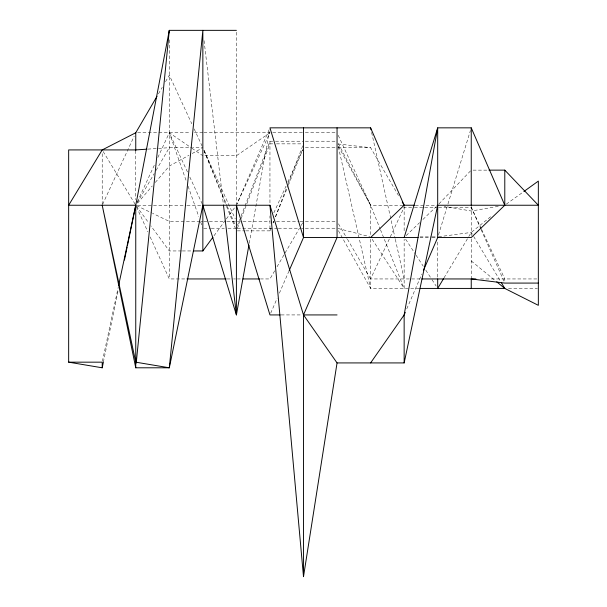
<?xml version="1.0" encoding="UTF-8"?>
<svg xmlns="http://www.w3.org/2000/svg" width="607" height="607" viewBox="0 0 607 607"><rect width="100%" height="100%" fill="white"/><g stroke="black" fill="none" stroke-linecap="round" stroke-linejoin="round"><path stroke-width="0.46" stroke-dasharray="3.04 2.28" d="M249.257 243.255L269.28 131.56M103.357 362.22L118.312 289.774M102.408 361.241L118.19 287.399M438.527 234.803L447.678 204.885M447.951 203.982L470.41 130.558M237.42 225.576L239.788 219.43M241.146 215.91L269.948 141.211L274.614 141.211M237.42 228.232L239.788 222.079M241.146 218.566L269.948 143.859L272.748 143.859M272.998 222.959L273.681 221.198M275.373 216.805L286.899 186.926M288.249 183.413L302.825 145.619M273.127 222.981L273.833 221.236M275.601 216.858L287.961 186.212M288.317 185.332L302.794 149.436M269.197 129.579L236.783 204.377L269.948 132.758L203.785 132.758M270.707 313.182L277.111 298.401M279.372 293.181L288.795 271.435M406.781 308.834L421.865 274.045M273.856 212.814L285.943 186.25M287.893 181.963L302.718 149.398M102.606 204.392L134.177 136.173M137.334 201.835L154.702 164.315M157.858 157.494L169.307 132.758L191.152 147.721M419.991 278.947L370.596 278.947L404.148 207.283L413.466 207.283M158.435 93.85L162.221 87.362M165.529 81.687L169.307 75.2L191.804 123.805M137.174 202.814L154.186 173.625M156.075 170.385L169.307 147.683L191.668 147.683M274.675 270.836L269.948 278.947L260.631 278.947M277.042 266.784L284.6 253.809M285.07 253.005L299.251 228.68M301.14 225.44L303.5 221.388L299.775 221.388M444.013 277.877L468.323 237.299M468.809 236.487L471.244 232.435L491.662 215.88M214.036 235.713L225.781 219.719M226.335 218.952L235.281 206.767M137.584 203.11L152.228 186.008M155.278 182.449L169.307 166.06L188.944 155.309M438.982 203.891L471.244 170.135M406.159 235.584L419.581 222.67M422.935 219.446L436.35 206.532M506.314 204.149L523.09 192.07M269.948 132.758L236.404 155.733L203.785 155.733M192.214 153.51L202.852 147.683L192.601 147.683M498.271 206.365L471.244 211.024L444.218 206.365M438.626 236.768L471.244 232.435L473.187 235.675M147.873 149.117L169.307 147.683M137.622 132.758L190.742 132.758M194.468 132.758L202.852 132.758M272.748 132.758L303.5 132.758M305.367 132.758L337.052 132.758M275.54 141.211L303.5 141.211M305.367 141.211L336.119 141.211M276.473 143.859L303.5 143.859M305.367 147.683L337.052 147.683M337.978 147.683L370.596 147.683L398.473 195.515M473.103 170.135L488.946 170.135M137.622 205.242L152.532 205.242M153.465 205.242L186.083 205.242M187.009 205.242L202.852 205.242M415.332 205.242L437.693 205.242M414.399 207.283L423.716 207.283M424.65 207.283L437.693 207.283M438.626 207.283L471.244 207.283L481.23 228.611M200.06 221.388L169.307 221.388L152.532 213.315M200.993 221.388L202.852 221.388M203.785 221.388L208.444 221.388M209.377 221.388L226.153 221.388M227.086 221.388L236.404 221.388M237.337 221.388L241.996 221.388M242.929 221.388L269.948 221.388M276.473 221.388L298.841 221.388M305.367 221.388L337.052 221.388M203.785 228.217L210.31 228.217M211.244 228.217L224.287 228.217M228.012 228.217L236.404 228.217M237.337 228.217L277.407 228.217M278.34 228.217L300.708 228.217M301.633 228.217L303.5 228.217M305.367 228.217L337.052 228.217M237.337 230.865L244.788 230.865M245.721 230.865L269.948 230.865L271.01 228.24L269.948 230.865L269.948 215.925M419.991 236.889L431.175 236.889M432.101 236.889L437.693 236.889M419.991 237.519L431.175 237.519M432.101 237.519L435.834 237.519M181.417 250.949L169.307 250.949L150.855 225.812M182.35 250.949L191.668 250.949M150.187 236.95L169.307 278.947L187.009 278.947M227.086 278.947L232.678 278.947M233.604 278.947L235.47 278.947M237.337 278.947L241.996 278.947M480.562 278.947L538.341 278.947M419.058 288.424L370.596 288.424L343.023 238.938M508.522 288.424L537.407 288.424M281.132 314.927L301.633 314.927M337.978 143.965L370.596 147.683M337.955 228.452L369.693 236.654M136.598 205.652L151.689 212.913M191.933 148.252L202.852 155.733M471.244 260.957L495.312 280.662M136.317 206.008L148.616 222.761M405.696 239.272L415.499 254.333M416.015 255.13L423.246 266.223M425.826 270.191L431.501 278.909M432.017 279.706L436.145 286.049M372.144 239.272L404.148 288.424L404.148 239.257M103.182 151.53L135.756 205.242M473.672 236.487L500.418 281.124M338.463 223.816L346.969 238.407M347.447 239.219L370.596 278.947M338.425 230.69L342.56 238.111M338.41 146.348L370.596 205.242L380.134 228.885M338.357 143.707L370.596 205.242L370.596 235.493M481.624 229.461L504.789 278.947L504.789 282.255M338.236 135.315L370.596 205.242L404.148 205.242L404.148 232.739M194.172 128.927L202.457 146.833M187.464 171.986L169.307 132.758L186.554 181.827M189.832 177.1L202.457 204.392M204.028 150.255L235.235 218.816M136.537 206.957L147.85 231.813M471.244 207.283L480.774 228.816M481.154 229.681L504.03 281.36M203.944 150.308L226.919 205.454M227.284 206.334L235.311 225.592M380.483 229.765L384.019 238.513M384.368 239.393L404.148 288.424M204.263 151.189L226.161 205.477M226.517 206.35L235.341 228.24M188.117 186.288L198.777 216.616M200.659 221.972L202.541 227.322M338.304 146.735L370.596 288.424L370.596 238.763M371.621 132.447L395.142 238.407M395.347 239.325L404.148 278.947M204.073 40.684L223.338 204.096M471.244 206.319L471.244 235.63M471.244 238.877L471.244 278.947M437.693 242.11L437.693 278.029M269.948 141.211L269.948 204.574M236.404 32.239L236.404 204.309M169.307 39.804L169.307 278.947M135.756 150.642L135.756 199.62M102.211 153.677L102.211 204.309"/><path stroke-width="0.91" d="M136.226 363.085L169.307 30.35L236.404 30.35M269.948 205.242L303.5 576.65L337.052 362.925L303.5 314.927L269.948 205.242L202.852 205.242L169.307 367.796L135.756 367.796L102.211 205.242L135.756 362.167L169.307 367.796L202.852 30.35L202.852 250.949L193.534 250.949M248.923 245.114L236.404 314.927L202.852 205.242M127.516 245.182L135.756 205.242L169.307 30.35L169.307 32.239M146.94 149.178L135.756 149.921L68.659 149.921L68.659 362.167L102.211 367.796L103.357 362.22M124.443 260.046L127.129 247.041M337.052 362.925L404.148 362.925L437.693 205.242L538.341 205.242L504.789 170.135L488.946 170.135M118.585 285.548L135.756 205.242L68.659 205.242L102.211 149.921L135.756 132.758L157.023 96.278M404.148 237.519L437.693 127.842L471.244 127.842L504.789 205.242L471.244 237.519L437.693 237.519L423.367 270.57M289.175 270.57L303.5 237.519L303.5 127.842M303.5 576.65L303.5 314.927L337.052 237.519L337.052 127.842M405.279 312.317L404.148 314.927L370.596 362.925M443.527 278.689L437.693 288.424L437.693 278.97M202.852 250.949L212.92 237.238M370.596 237.519L404.148 205.242L414.399 205.242M523.856 191.516L538.341 181.091L538.341 305.329L504.789 288.424L496.769 281.86M402.259 202.002L404.148 205.242L370.596 127.842L269.948 127.842L303.5 237.519L418.124 237.519M187.009 278.947L226.153 278.947M242.929 278.947L259.697 278.947M421.85 278.947L475.903 278.947M538.341 283.082L504.789 283.082L471.244 278.947L471.244 288.424M419.991 288.424L504.789 288.424L501.39 282.748M280.199 314.927L269.948 314.927L236.404 205.242L236.404 314.927L223.452 205.037M303.5 314.927L337.052 314.927M68.659 362.167L102.211 362.167L102.211 367.796M370.596 127.842L371.006 129.686M504.789 170.135L504.789 205.242M471.244 127.842L471.244 205.242M437.693 237.519L437.693 127.842L404.148 314.927L404.148 362.925M135.756 132.758L135.756 150.642M135.756 205.242L135.756 367.796"/></g></svg>
